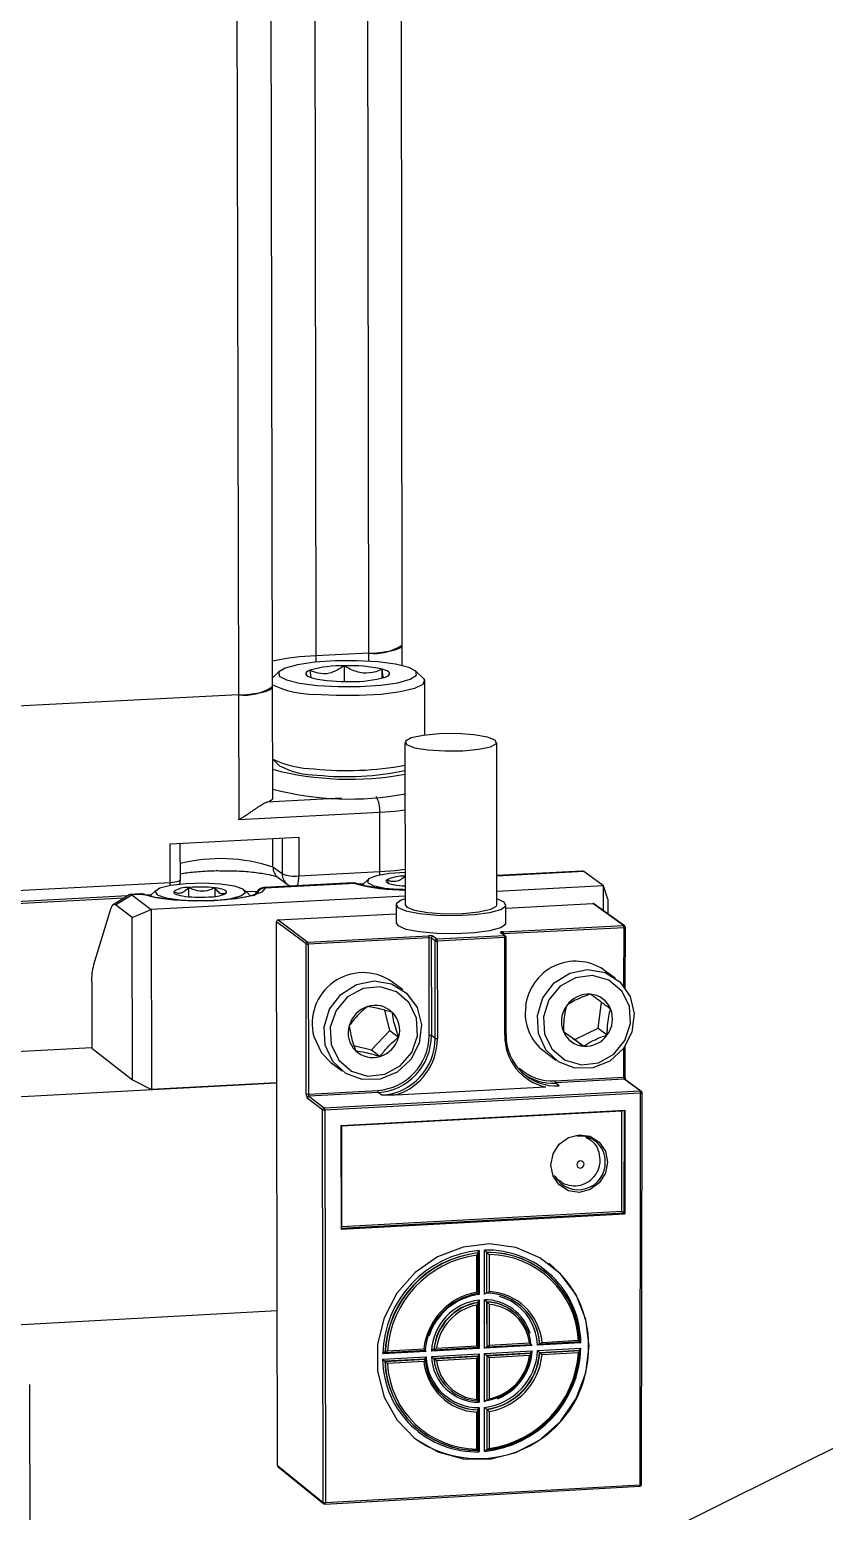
# Model space of a CAD drawing. Header units: millimetres. Extents: x 0 to 279, y 0 to 216.
# Drawn here: x 237.54 to 244.01, y 181.83 to 193.89 of the extents above; entities that cross this region are included whole.
import ezdxf

# ---------------------------------------------------------------- set-up
doc = ezdxf.new("R2010")
doc.units = ezdxf.units.MM
doc.layers.add('DIM', color=1, linetype='Continuous')
doc.dimstyles.new('SLDDIMSTYLE0', dxfattribs={"dimtxt": 0.18, "dimasz": 3.302, "dimexe": 0, "dimexo": 0.0625, "dimgap": 0, "dimtad": 0, "dimtih": 1, "dimtoh": 1, "dimdec": 0, "dimrnd": 1e-09, "dimzin": 0, "dimdsep": 46, "dimtxsty": 'Standard', "dimsah": 1, "dimcen": 0.09, "dimadec": 0, "dimazin": 0, "dimtfac": 3.302, "dimtdec": 0, "dimtofl": 0, "dimtmove": 0, "dimatfit": 3, "dimfxl": 0, "dimfrac": 2, "dimtolj": 1, "dimtzin": 0, "dimarcsym": 0})

msp = doc.modelspace()

# ---------------------------------------------------------------- linework, layer by layer
at = {"color": 7, "linetype": 'Continuous', "lineweight": 25}
for p, q in [((240.571, 188.884), (240.562, 197.889)), ((239.854, 197.815), (239.868, 188.796)), ((240.285, 197.833), (240.296, 188.817)), ((239.218, 197.549), (239.238, 188.478)), ((239.516, 188.546), (239.498, 197.606)), ((240.571, 188.717), (240.571, 188.884)), ((240.296, 188.817), (239.868, 188.796)), ((239.571, 188.671), (239.516, 188.617)), ((239.819, 188.679), (239.828, 188.621)), ((240.102, 188.587), (240.101, 188.715)), ((240.409, 188.616), (240.409, 188.688)), ((240.744, 188.612), (240.682, 188.672)), ((239.518, 187.641), (239.516, 188.546)), ((240.756, 188.151), (240.756, 188.59)), ((239.238, 188.478), (234.184, 188.224)), ((239.238, 188.478), (239.241, 187.462)), ((240.594, 188.092), (240.595, 186.77)), ((241.342, 186.77), (241.342, 188.092)), ((239.517, 187.956), (239.573, 187.902)), ((240.388, 187.521), (239.241, 187.462)), ((240.388, 187.04), (240.388, 187.521)), ((238.681, 187.266), (239.729, 187.32)), ((239.729, 187.32), (239.729, 187.006)), ((238.682, 186.952), (238.681, 187.266)), ((238.765, 186.973), (238.764, 187.27)), ((239.594, 187.022), (239.519, 187.077)), ((239.729, 187.006), (240.388, 187.04)), ((242.033, 187.045), (241.342, 187.009)), ((242.211, 186.924), (242.049, 187.04)), ((233.034, 186.66), (238.682, 186.952)), ((240.166, 186.949), (239.448, 186.911)), ((240.189, 186.944), (239.455, 186.906)), ((239.561, 186.993), (239.635, 186.938)), ((240.21, 186.942), (240.259, 186.944)), ((240.293, 186.977), (240.253, 186.938)), ((240.446, 186.974), (240.463, 186.942)), ((242.211, 186.924), (241.342, 186.879)), ((242.211, 186.723), (242.211, 186.924)), ((242.246, 186.817), (242.211, 186.924)), ((238.301, 186.823), (232.963, 186.546)), ((233.015, 186.569), (238.336, 186.845)), ((238.347, 186.852), (238.218, 186.771)), ((238.236, 186.769), (238.371, 186.85)), ((238.437, 186.859), (238.357, 186.855)), ((238.459, 186.854), (238.371, 186.85)), ((238.371, 186.85), (238.526, 186.733)), ((238.481, 186.852), (238.532, 186.855)), ((238.565, 186.887), (238.525, 186.848)), ((240.595, 186.84), (238.526, 186.733)), ((238.833, 186.836), (238.833, 186.911)), ((239.047, 186.84), (239.047, 186.908)), ((239.125, 186.855), (239.141, 186.871)), ((239.328, 186.85), (239.288, 186.888)), ((239.39, 186.879), (239.302, 186.875)), ((242.246, 186.817), (242.246, 186.697)), ((238.197, 186.735), (238.058, 186.282)), ((238.372, 186.667), (238.236, 186.769)), ((238.372, 186.667), (238.526, 186.733)), ((238.526, 186.733), (238.53, 185.267)), ((239.561, 186.647), (240.521, 186.697)), ((240.521, 186.77), (240.521, 186.623)), ((241.416, 186.744), (242.124, 186.781)), ((241.416, 186.623), (241.416, 186.77)), ((242.374, 186.602), (242.124, 186.781)), ((242.382, 186.599), (242.133, 186.778)), ((238.376, 185.347), (238.372, 186.667)), ((239.788, 186.452), (239.547, 186.632)), ((239.555, 182.207), (239.547, 186.632)), ((239.561, 186.647), (239.802, 186.467)), ((241.393, 186.55), (242.374, 186.602)), ((242.378, 186.584), (241.397, 186.533)), ((242.388, 186.091), (242.389, 186.587)), ((239.79, 185.232), (239.788, 186.452)), ((239.802, 186.467), (240.786, 186.519)), ((240.79, 186.501), (239.806, 186.45)), ((239.806, 186.45), (239.808, 185.23)), ((240.791, 185.708), (240.79, 186.501)), ((240.839, 186.477), (240.808, 186.499)), ((240.808, 186.499), (240.809, 185.706)), ((240.823, 186.515), (240.853, 186.492)), ((240.84, 185.683), (240.839, 186.477)), ((240.853, 186.492), (241.403, 186.521)), ((241.407, 186.503), (240.857, 186.474)), ((240.857, 186.474), (240.858, 185.681)), ((241.403, 186.521), (241.372, 186.543)), ((241.411, 186.518), (241.381, 186.541)), ((241.407, 185.71), (241.407, 186.503)), ((241.418, 185.713), (241.418, 186.506)), ((242.306, 186.173), (242.211, 186.242)), ((238.043, 186.14), (238.044, 185.604)), ((240.576, 186.079), (240.482, 186.148)), ((242.168, 185.765), (242.195, 185.976)), ((240.471, 185.746), (240.429, 185.912)), ((240.321, 185.59), (240.471, 185.746)), ((240.471, 185.746), (240.542, 185.692)), ((241.884, 185.74), (241.976, 185.673)), ((241.976, 185.673), (242.168, 185.765)), ((242.168, 185.765), (242.241, 185.711)), ((238.044, 185.607), (232.973, 185.339)), ((238.044, 185.604), (238.376, 185.347)), ((240.178, 185.624), (240.321, 185.59)), ((240.321, 185.59), (240.392, 185.536)), ((240.84, 185.683), (240.809, 185.706)), ((241.976, 185.673), (242.049, 185.62)), ((242.388, 185.37), (242.388, 185.621)), ((239.989, 185.488), (240.082, 185.418)), ((241.726, 185.578), (241.821, 185.507)), ((238.376, 185.347), (238.53, 185.267)), ((241.815, 185.337), (242.377, 185.367)), ((242.38, 185.35), (241.819, 185.32)), ((242.51, 185.255), (242.38, 185.35)), ((242.518, 185.252), (242.389, 185.347)), ((237.01, 185.186), (239.549, 185.321)), ((239.549, 185.321), (238.53, 185.267)), ((239.808, 185.23), (240.372, 185.26)), ((240.376, 185.243), (239.812, 185.213)), ((239.937, 185.117), (242.51, 185.255)), ((242.513, 185.237), (239.941, 185.1)), ((240.406, 185.22), (240.376, 185.243)), ((240.523, 185.223), (241.741, 185.288)), ((241.85, 185.297), (241.819, 185.32)), ((242.51, 182.05), (242.513, 185.237)), ((242.521, 182.053), (242.524, 185.24)), ((239.923, 185.102), (239.798, 185.197)), ((239.812, 185.213), (239.937, 185.117)), ((239.928, 181.907), (239.923, 185.102)), ((239.941, 185.1), (239.946, 181.905)), ((240.071, 184.974), (242.384, 185.098)), ((242.359, 185.09), (240.076, 184.968)), ((242.359, 185.09), (242.367, 185.097)), ((242.359, 184.277), (242.359, 185.09)), ((242.384, 185.098), (242.383, 184.256)), ((240.071, 184.974), (240.073, 184.13)), ((240.071, 184.972), (240.076, 184.968)), ((240.076, 184.968), (240.078, 184.153)), ((242.101, 184.86), (242.073, 184.881)), ((242.092, 184.867), (242.083, 184.881)), ((241.823, 184.546), (241.851, 184.525)), ((241.834, 184.534), (241.842, 184.532)), ((240.078, 184.153), (242.359, 184.277)), ((242.359, 184.277), (242.377, 184.26)), ((242.377, 184.26), (242.383, 184.256)), ((240.073, 184.13), (242.383, 184.256)), ((240.073, 184.147), (240.078, 184.153)), ((241.179, 183.616), (241.179, 183.917)), ((241.187, 183.938), (241.189, 183.937)), ((241.19, 183.606), (241.19, 183.935)), ((241.198, 183.957), (241.198, 183.598)), ((241.241, 183.6), (241.241, 183.959)), ((241.259, 183.942), (241.259, 183.612)), ((241.259, 183.942), (241.261, 183.941)), ((241.261, 183.611), (241.261, 183.941)), ((241.28, 183.923), (241.28, 183.622)), ((241.723, 183.789), (241.721, 183.79)), ((241.198, 183.554), (241.198, 183.16)), ((241.241, 183.162), (241.241, 183.556)), ((241.259, 183.612), (241.261, 183.611)), ((241.26, 183.539), (241.26, 183.174)), ((241.26, 183.539), (241.261, 183.537)), ((241.262, 183.173), (241.261, 183.537)), ((239.553, 183.466), (237.018, 183.327)), ((241.179, 183.18), (241.179, 183.513)), ((241.187, 183.535), (241.189, 183.533)), ((241.19, 183.169), (241.19, 183.532)), ((241.28, 183.519), (241.28, 183.185)), ((241.475, 183.46), (241.474, 183.462)), ((240.85, 183.162), (241.179, 183.18)), ((241.179, 183.18), (241.189, 183.169)), ((241.63, 183.184), (241.241, 183.162)), ((241.262, 183.173), (241.28, 183.185)), ((241.263, 183.173), (241.621, 183.193)), ((241.28, 183.185), (241.608, 183.204)), ((242.026, 183.206), (241.673, 183.186)), ((241.691, 183.198), (241.693, 183.197)), ((241.694, 183.197), (242.018, 183.215)), ((241.71, 183.209), (242.006, 183.226)), ((240.766, 183.136), (240.412, 183.116)), ((240.412, 183.072), (240.766, 183.092)), ((240.43, 183.128), (240.432, 183.127)), ((240.756, 183.073), (240.431, 183.055)), ((240.431, 183.055), (240.432, 183.054)), ((240.432, 183.054), (240.758, 183.072)), ((240.434, 183.127), (240.758, 183.145)), ((240.451, 183.139), (240.749, 183.156)), ((240.756, 183.073), (240.758, 183.072)), ((241.198, 183.16), (240.809, 183.138)), ((240.809, 183.094), (241.198, 183.116)), ((240.828, 183.151), (240.83, 183.149)), ((241.188, 183.097), (240.828, 183.077)), ((240.828, 183.077), (240.83, 183.076)), ((240.83, 183.076), (241.189, 183.096)), ((240.832, 183.149), (241.19, 183.169)), ((241.179, 183.077), (240.85, 183.059)), ((241.179, 183.077), (241.189, 183.096)), ((241.179, 182.745), (241.179, 183.077)), ((241.198, 183.116), (241.188, 183.097)), ((241.188, 183.097), (241.189, 183.096)), ((241.198, 183.16), (241.189, 183.169)), ((241.19, 182.732), (241.19, 183.095)), ((241.198, 183.116), (241.198, 182.722)), ((241.241, 183.162), (241.26, 183.174)), ((241.241, 183.118), (241.63, 183.14)), ((241.241, 182.724), (241.241, 183.118)), ((241.241, 183.118), (241.26, 183.101)), ((241.26, 183.174), (241.262, 183.173)), ((241.618, 183.121), (241.26, 183.101)), ((241.26, 183.101), (241.26, 182.738)), ((241.26, 183.101), (241.262, 183.1)), ((241.262, 183.1), (241.62, 183.12)), ((241.262, 183.1), (241.28, 183.083)), ((241.262, 182.736), (241.262, 183.1)), ((241.608, 183.101), (241.28, 183.083)), ((241.28, 183.083), (241.28, 182.75)), ((241.618, 183.121), (241.62, 183.12)), ((241.673, 183.142), (242.026, 183.162)), ((242.015, 183.143), (241.691, 183.125)), ((241.691, 183.125), (241.693, 183.124)), ((241.693, 183.124), (242.017, 183.142)), ((242.006, 183.123), (241.71, 183.107)), ((242.015, 183.143), (242.017, 183.142)), ((240.749, 183.054), (240.452, 183.037)), ((237.544, 181.224), (237.538, 182.865)), ((240.971, 182.812), (240.973, 182.811)), ((241.26, 182.738), (241.262, 182.736)), ((241.179, 182.341), (241.179, 182.642)), ((241.188, 182.66), (241.19, 182.659)), ((241.19, 182.329), (241.19, 182.657)), ((241.198, 182.678), (241.198, 182.32)), ((241.242, 182.322), (241.241, 182.68)), ((241.26, 182.664), (241.262, 182.663)), ((241.26, 182.664), (241.26, 182.335)), ((241.262, 182.333), (241.262, 182.663)), ((241.28, 182.647), (241.28, 182.347)), ((240.715, 182.491), (240.717, 182.489)), ((241.26, 182.335), (241.262, 182.333)), ((239.555, 182.207), (239.928, 181.907)), ((239.56, 182.196), (239.933, 181.896)), ((239.943, 181.893), (242.507, 182.038)), ((239.946, 181.905), (242.51, 182.05))]:
    msp.add_line(p, q, dxfattribs=at)
at = {"color": 8, "linetype": 'Continuous', "lineweight": 25}
for p, q in [((239.868, 188.796), (239.868, 188.745)), ((240.296, 188.817), (240.296, 188.753)), ((240.076, 187.637), (239.469, 187.606)), ((239.519, 187.077), (239.519, 187.309)), ((239.593, 187.313), (239.594, 187.022)), ((242.049, 187.04), (241.342, 187.003)), ((240.189, 186.944), (240.166, 186.945)), ((238.459, 186.854), (238.437, 186.856)), ((242.377, 186.105), (242.378, 186.584)), ((241.397, 186.533), (241.397, 186.529)), ((242.377, 185.367), (242.377, 185.606)), ((242.378, 185.098), (242.377, 184.26)), ((242.067, 184.88), (242.1, 184.861)), ((242.377, 184.26), (240.073, 184.135))]:
    msp.add_line(p, q, dxfattribs=at)
at = {"color": 7, "linetype": 'Continuous', "lineweight": 25, "flags": 128}
for points in [[(240.296, 188.817), (240.364, 188.822), (240.425, 188.829), (240.478, 188.838), (240.521, 188.849), (240.551, 188.862), (240.567, 188.875), (240.571, 188.884)], [(239.881, 188.556), (240.051, 188.546), (240.228, 188.547), (240.395, 188.558), (240.536, 188.578), (240.637, 188.606), (240.688, 188.638), (240.683, 188.671), (240.625, 188.702), (240.517, 188.728), (240.372, 188.747), (240.203, 188.756), (240.026, 188.755), (239.859, 188.744), (239.718, 188.724), (239.617, 188.697), (239.566, 188.665), (239.57, 188.632), (239.628, 188.601), (239.735, 188.574), (239.881, 188.556)], [(239.819, 188.679), (239.802, 188.671), (239.791, 188.663), (239.786, 188.655), (239.786, 188.646), (239.792, 188.638), (239.804, 188.63), (239.822, 188.622), (239.844, 188.615)], [(240.744, 188.612), (240.754, 188.599), (240.74, 188.564), (240.672, 188.531), (240.555, 188.503), (240.4, 188.483), (240.221, 188.473), (240.033, 188.473), (239.853, 188.483)], [(240.435, 188.624), (240.451, 188.632), (240.463, 188.64), (240.468, 188.648), (240.467, 188.657), (240.461, 188.665), (240.449, 188.673), (240.432, 188.681), (240.409, 188.688)], [(239.238, 188.478), (239.307, 188.482), (239.369, 188.49), (239.422, 188.499), (239.465, 188.51), (239.495, 188.523), (239.513, 188.536), (239.516, 188.546)], [(240.607, 188.074), (240.671, 188.049), (240.78, 188.031), (240.918, 188.022), (241.064, 188.024), (241.195, 188.036), (241.291, 188.057), (241.338, 188.083), (241.329, 188.111), (241.265, 188.135), (241.155, 188.154), (241.017, 188.163), (240.872, 188.161), (240.741, 188.149), (240.645, 188.128), (240.598, 188.102), (240.607, 188.074)], [(239.469, 187.606), (239.485, 187.612), (239.498, 187.618), (239.508, 187.625), (239.515, 187.631), (239.518, 187.638), (239.518, 187.641)], [(238.954, 186.945), (238.811, 186.941), (238.686, 186.927), (238.598, 186.905), (238.559, 186.878), (238.576, 186.851), (238.647, 186.827), (238.761, 186.81), (238.899, 186.802), (239.042, 186.806), (239.167, 186.82), (239.256, 186.842), (239.294, 186.869), (239.276, 186.897), (239.205, 186.921), (239.092, 186.938), (238.954, 186.945)], [(238.759, 186.935), (238.763, 186.952), (238.765, 186.973)], [(240.189, 186.944), (240.201, 186.944), (240.213, 186.941)], [(240.595, 187.033), (240.468, 187.025), (240.361, 187.006), (240.298, 186.981), (240.289, 186.953), (240.336, 186.927), (240.431, 186.906), (240.56, 186.894), (240.576, 186.894)], [(240.446, 186.974), (240.441, 186.968), (240.439, 186.963), (240.441, 186.957), (240.447, 186.952), (240.456, 186.947), (240.468, 186.942), (240.484, 186.938), (240.503, 186.934)], [(239.455, 186.906), (239.429, 186.872), (239.347, 186.842), (239.219, 186.818), (239.059, 186.804), (238.883, 186.801), (238.713, 186.809), (238.566, 186.827), (238.459, 186.854)], [(238.459, 186.854), (238.472, 186.854), (238.484, 186.851)], [(238.712, 186.876), (238.712, 186.871), (238.715, 186.866), (238.722, 186.86), (238.733, 186.855), (238.747, 186.851), (238.764, 186.846), (238.783, 186.842), (238.806, 186.839)], [(239.141, 186.871), (239.141, 186.877), (239.138, 186.882), (239.13, 186.887), (239.12, 186.892), (239.106, 186.897), (239.089, 186.901), (239.069, 186.905), (239.047, 186.908)], [(240.595, 186.818), (240.563, 186.807), (240.523, 186.777), (240.536, 186.747)], [(240.536, 186.747), (240.601, 186.72), (240.711, 186.699), (240.852, 186.686), (241.007, 186.683), (241.157, 186.691), (241.285, 186.708), (241.374, 186.733), (241.415, 186.762), (241.401, 186.792), (241.342, 186.818)], [(238.236, 186.769), (238.23, 186.772), (238.225, 186.773), (238.22, 186.772), (238.215, 186.769), (238.21, 186.763), (238.205, 186.756), (238.201, 186.746), (238.197, 186.735)], [(240.595, 186.77), (240.608, 186.751), (240.672, 186.726), (240.781, 186.707), (240.919, 186.698), (241.065, 186.7), (241.195, 186.712), (241.292, 186.734), (241.339, 186.76), (241.342, 186.77)], [(240.521, 186.623), (240.536, 186.601), (240.601, 186.573), (240.711, 186.552), (240.852, 186.539), (241.007, 186.536), (241.157, 186.544), (241.285, 186.561), (241.374, 186.586), (241.415, 186.615), (241.416, 186.623)], [(241.393, 186.55), (241.387, 186.55), (241.382, 186.549), (241.378, 186.549), (241.375, 186.548), (241.372, 186.547), (241.371, 186.546), (241.371, 186.544), (241.372, 186.543)], [(241.672, 185.87), (241.717, 186.014), (241.809, 186.134), (241.936, 186.214), (242.08, 186.243), (242.223, 186.218), (242.344, 186.142), (242.427, 186.025), (242.461, 185.882), (242.442, 185.734), (242.373, 185.6), (242.261, 185.499), (242.123, 185.443), (241.978, 185.441), (241.844, 185.492), (241.74, 185.59), (241.68, 185.723), (241.672, 185.87)], [(241.722, 185.859), (241.731, 185.718), (241.793, 185.594), (241.898, 185.507), (242.03, 185.468), (242.169, 185.485), (242.294, 185.555), (242.385, 185.666), (242.43, 185.803), (242.421, 185.944), (242.359, 186.068), (242.254, 186.156), (242.122, 186.194), (241.983, 186.177), (241.858, 186.108), (241.766, 185.996), (241.722, 185.859)], [(239.945, 185.628), (239.935, 185.776), (239.979, 185.92), (240.071, 186.041), (240.198, 186.122), (240.342, 186.152), (240.485, 186.128), (240.607, 186.052), (240.692, 185.935), (240.728, 185.793), (240.71, 185.645), (240.641, 185.51), (240.53, 185.408), (240.392, 185.351), (240.246, 185.348), (240.111, 185.398), (240.006, 185.496), (239.945, 185.628)], [(239.994, 185.632), (240.054, 185.507), (240.158, 185.417), (240.289, 185.376), (240.429, 185.391), (240.555, 185.459), (240.649, 185.569), (240.696, 185.705), (240.688, 185.847), (240.628, 185.972), (240.525, 186.062), (240.393, 186.102), (240.253, 186.088), (240.127, 186.02), (240.033, 185.91), (239.986, 185.773), (239.994, 185.632)], [(239.852, 185.698), (239.913, 185.566), (239.989, 185.488)], [(242.244, 184.677), (242.226, 184.586), (242.176, 184.508), (242.101, 184.453), (242.013, 184.43), (241.925, 184.443), (241.85, 184.49), (241.8, 184.563), (241.782, 184.652), (241.8, 184.743), (241.85, 184.822), (241.925, 184.877), (242.013, 184.899), (242.101, 184.886), (242.176, 184.839), (242.226, 184.766), (242.244, 184.677)], [(242.052, 184.659), (242.049, 184.67), (242.043, 184.679), (242.034, 184.685), (242.023, 184.687), (242.012, 184.684), (242.002, 184.677), (241.996, 184.667), (241.994, 184.656), (241.996, 184.645), (242.002, 184.636), (242.012, 184.63), (242.023, 184.628), (242.034, 184.631), (242.043, 184.638), (242.049, 184.648), (242.052, 184.659)], [(242.094, 183.179), (242.067, 183.396), (241.987, 183.596), (241.86, 183.767), (241.693, 183.898), (241.497, 183.981), (241.283, 184.011), (241.067, 183.985), (240.86, 183.906), (240.677, 183.778), (240.528, 183.609), (240.424, 183.41), (240.37, 183.194), (240.37, 182.974), (240.424, 182.764), (240.529, 182.577), (240.678, 182.425), (240.861, 182.317), (241.068, 182.261), (241.284, 182.259), (241.497, 182.312), (241.693, 182.417), (241.86, 182.566), (241.987, 182.751), (242.067, 182.96), (242.094, 183.179)]]:
    msp.add_lwpolyline(points, dxfattribs=at)
at = {"color": 8, "linetype": 'Continuous', "lineweight": 25, "flags": 128}
for points in [[(240.595, 187.54), (240.51, 187.53), (240.388, 187.521)], [(240.387, 187.01), (240.388, 187.02), (240.388, 187.04)], [(240.388, 187.04), (240.511, 187.049), (240.595, 187.059)], [(238.681, 186.926), (238.681, 186.931), (238.682, 186.952)], [(238.682, 186.952), (238.702, 186.954), (238.721, 186.956), (238.737, 186.959), (238.75, 186.962), (238.759, 186.966), (238.764, 186.97), (238.765, 186.973)], [(242.378, 186.584), (242.38, 186.584), (242.383, 186.585), (242.385, 186.585), (242.387, 186.585), (242.388, 186.586), (242.388, 186.587), (242.389, 186.587)], [(241.392, 186.532), (241.394, 186.533), (241.397, 186.533)], [(241.407, 186.503), (241.409, 186.503), (241.412, 186.504), (241.414, 186.504), (241.416, 186.505), (241.417, 186.505), (241.417, 186.506), (241.418, 186.506)], [(241.407, 185.71), (241.409, 185.71), (241.412, 185.711), (241.414, 185.711), (241.416, 185.711), (241.417, 185.712), (241.418, 185.713), (241.418, 185.713)], [(242.377, 185.367), (242.379, 185.367), (242.382, 185.368), (242.384, 185.368), (242.386, 185.369), (242.387, 185.369), (242.387, 185.37), (242.388, 185.37)], [(242.513, 185.237), (242.516, 185.238), (242.519, 185.238), (242.521, 185.238), (242.522, 185.239), (242.524, 185.239), (242.524, 185.24), (242.524, 185.24)], [(241.85, 184.525), (241.833, 184.54), (241.81, 184.567)], [(242.51, 182.05), (242.513, 182.05), (242.516, 182.05), (242.518, 182.051), (242.519, 182.051), (242.521, 182.052), (242.521, 182.052), (242.521, 182.053)]]:
    msp.add_lwpolyline(points, dxfattribs=at)
at = {"color": 7, "linetype": 'Continuous', "lineweight": 25}
for centre, radius, start, end in [((240.339, 189.24), 0.425, 264.2406, 303.0749), ((239.931, 186.831), 1.966, 91.8311, 102.1929), ((240.081, 187.761), 0.955, 88.7551, 105.8902), ((240.107, 189.819), 1.232, 257.6775, 272.0979), ((240.146, 187.482), 1.234, 77.7128, 92.0864), ((240.173, 189.539), 0.952, 268.7399, 285.9425), ((239.281, 188.905), 0.429, 264.2763, 303.1876), ((239.862, 189.288), 0.805, 244.5654, 269.3961), ((239.863, 188.675), 0.798, 244.2979, 269.3747), ((239.879, 188.481), 0.655, 242.1809, 270.2881), ((240.125, 190.483), 2.62, 264.0622, 280.3099), ((240.142, 190.247), 2.455, 255.2566, 280.6157), ((240.123, 190.072), 2.259, 263.8672, 282.0398), ((240.142, 190.079), 2.448, 255.213, 280.6469), ((240.172, 187.542), 0.217, 354.4975, 30.209), ((239.093, 185.797), 1.349, 71.567, 104.0627), ((239.623, 187.076), 0.104, 179.4981, 233.0989), ((242.034, 187.022), 0.0233, 50.9702, 91.8947), ((238.928, 185.898), 1.017, 83.242, 95.3273), ((239.694, 187.306), 0.302, 250.5599, 276.6577), ((239.701, 187.027), 0.111, 233.4623, 249.8399), ((240.59, 186.641), 0.363, 88.8266, 113.3205), ((240.629, 187.639), 0.716, 259.8569, 267.3315), ((238.358, 186.835), 0.0201, 47.8828, 122.207), ((238.822, 186.721), 0.191, 86.7287, 125.2309), ((238.925, 187.849), 1.017, 263.2314, 275.3359), ((239.031, 187.026), 0.19, 266.6782, 305.3531), ((242.125, 186.767), 0.0136, 54.4264, 93.2521), ((239.562, 186.632), 0.0154, 93.8382, 180.0369), ((242.349, 186.587), 0.0287, 354.3602, 30.7611), ((242.374, 186.587), 0.015, 359.9315, 54.2756), ((239.803, 186.452), 0.0155, 93.8534, 180.0209), ((239.802, 186.49), 0.0403, 250.3774, 276.712), ((239.777, 186.453), 0.0297, 354.6492, 29.8673), ((240.796, 186.438), 0.0813, 70.4777, 96.6537), ((240.761, 186.504), 0.0293, 354.538, 30.21), ((240.795, 186.461), 0.0406, 70.4712, 96.6561), ((240.824, 186.499), 0.0155, 93.8901, 179.9823), ((240.855, 186.477), 0.0155, 93.8921, 179.9803), ((240.853, 186.515), 0.0406, 250.4658, 276.6571), ((240.828, 186.477), 0.0293, 354.5327, 30.2295), ((241.368, 186.536), 0.029, 354.4698, 30.4209), ((241.378, 186.506), 0.0291, 354.471, 30.4204), ((241.403, 186.506), 0.015, 359.9882, 53.8868), ((241.984, 185.901), 0.41, 56.4758, 174.4829), ((238.561, 186.155), 0.519, 165.8133, 181.6989), ((240.253, 185.803), 0.415, 56.4196, 194.6184), ((240.351, 185.752), 0.2, 45.622, 107.8357), ((242.087, 185.821), 0.219, 143.5644, 201.9095), ((242.089, 185.825), 0.218, 86.2107, 144.694), ((242.088, 185.848), 0.195, 22.4143, 85.6116), ((240.358, 185.727), 0.226, 107.5185, 164.7141), ((240.343, 185.75), 0.208, 343.8568, 44.451), ((241.959, 185.886), 0.386, 171.9089, 232.9613), ((242.065, 185.841), 0.219, 323.5606, 21.8789), ((240.339, 185.729), 0.208, 163.8722, 224.4856), ((240.341, 185.708), 0.449, 273.924, 359.947), ((240.795, 185.668), 0.0401, 70.1981, 96.744), ((241.831, 185.703), 0.425, 179.0568, 257.7215), ((241.827, 185.706), 0.41, 178.9802, 273.1393), ((242.064, 185.814), 0.195, 202.4466, 265.6388), ((242.063, 185.837), 0.218, 266.2363, 324.6886), ((240.344, 185.706), 0.465, 273.9251, 359.946), ((240.324, 185.752), 0.226, 287.5343, 344.6982), ((240.375, 185.684), 0.465, 273.927, 359.9439), ((240.374, 185.683), 0.484, 287.9516, 359.749), ((240.853, 185.721), 0.0401, 250.1926, 276.745), ((240.331, 185.727), 0.2, 225.6571, 287.8519), ((241.792, 185.731), 0.394, 227.2021, 273.3676), ((241.795, 185.727), 0.408, 233.5465, 273.3447), ((242.405, 185.364), 0.0289, 174.4561, 210.6021), ((239.85, 185.227), 0.0598, 174.7458, 209.7056), ((239.804, 185.269), 0.0395, 249.9562, 276.8478), ((239.838, 185.227), 0.0299, 174.743, 209.7124), ((240.402, 185.257), 0.0297, 174.6796, 209.9083), ((241.844, 185.334), 0.0291, 174.5184, 210.4081), ((242.485, 185.24), 0.0289, 354.4496, 30.6336), ((242.509, 185.24), 0.015, 359.9268, 53.6638), ((239.813, 185.197), 0.0155, 93.8967, 179.9754), ((239.938, 185.102), 0.0155, 93.9046, 179.967), ((239.911, 185.102), 0.0299, 354.7366, 29.7431), ((239.936, 185.139), 0.0395, 249.9215, 276.8556), ((242.02, 184.683), 0.205, 359.0619, 96.341), ((242.005, 184.671), 0.22, 210.8544, 2.1684), ((241.281, 183.092), 0.869, 95.4635, 178.4037), ((241.284, 183.089), 0.854, 96.4991, 177.368), ((241.286, 183.088), 0.854, 96.4992, 177.3679), ((241.289, 183.085), 0.84, 97.5731, 176.294), ((241.264, 183.198), 0.762, 0.6024, 91.7399), ((241.268, 183.194), 0.748, 1.7085, 90.6338), ((241.27, 183.193), 0.748, 1.7084, 90.6339), ((241.273, 183.189), 0.734, 2.8576, 89.4847), ((241.259, 183.193), 0.83, 359.3423, 52.3541), ((241.267, 183.102), 0.522, 99.7864, 174.0801), ((241.262, 183.106), 0.505, 98.259, 175.6075), ((241.255, 183.112), 0.489, 96.6563, 162.3401), ((241.251, 183.114), 0.443, 96.9157, 176.9507), ((241.244, 183.171), 0.385, 16.724, 90.382), ((241.247, 183.167), 0.372, 46.2649, 88.1046), ((241.252, 183.169), 0.441, 3.5971, 88.7835), ((241.248, 183.164), 0.373, 4.4346, 87.9545), ((241.25, 183.171), 0.441, 3.5915, 87.129), ((241.257, 183.168), 0.455, 5.2385, 87.1388), ((241.245, 183.172), 0.428, 1.8352, 74.0262), ((241.255, 183.112), 0.428, 99.0376, 174.8287), ((241.257, 183.11), 0.428, 99.0377, 174.8286), ((241.26, 183.108), 0.413, 101.3237, 172.5426), ((241.251, 183.16), 0.359, 6.8974, 85.4918), ((241.192, 183.159), 0.896, 234.2201, 1.5636), ((241.174, 183.081), 0.762, 180.6998, 271.8379), ((241.178, 183.079), 0.748, 181.8058, 270.7318), ((241.198, 183.1), 0.441, 183.6562, 268.843), ((241.194, 183.106), 0.428, 181.9138, 270.5823), ((241.196, 183.109), 0.387, 182.2087, 270.2823), ((241.204, 183.108), 0.376, 184.6573, 238.1578), ((241.203, 183.105), 0.373, 184.4853, 268.0054), ((241.207, 183.103), 0.359, 186.9478, 265.5426), ((241.185, 183.166), 0.489, 276.6815, 357.1832), ((241.158, 183.187), 0.869, 275.5466, 358.3175), ((241.162, 183.184), 0.854, 276.579, 357.2851), ((241.187, 183.164), 0.505, 278.3044, 355.5603), ((241.164, 183.182), 0.854, 276.5791, 357.2849), ((241.189, 183.163), 0.505, 278.3045, 355.5602), ((241.194, 183.159), 0.428, 279.0755, 354.7893), ((241.168, 183.179), 0.84, 277.6497, 356.2143), ((241.191, 183.161), 0.522, 279.8316, 354.033), ((241.199, 183.155), 0.413, 281.3581, 352.5066), ((241.185, 183.165), 0.445, 291.3562, 356.7734), ((241.18, 183.077), 0.748, 181.8057, 270.7319), ((241.184, 183.075), 0.734, 182.9548, 269.5826), ((241.201, 183.096), 0.455, 185.3009, 267.2015), ((241.195, 183.099), 0.438, 203.0581, 269.0184), ((239.569, 182.207), 0.0138, 179.5811, 230.7321), ((242.506, 182.053), 0.0149, 273.2743, 359.9742), ((239.941, 181.942), 0.0374, 248.8239, 277.2069), ((239.942, 181.908), 0.0149, 231.1053, 273.2336)]:
    msp.add_arc(centre, radius, start, end, dxfattribs=at)
at = {"color": 8, "linetype": 'Continuous', "lineweight": 25}
for centre, radius, start, end in [((239.698, 187.021), 0.104, 179.4925, 233.0981), ((239.532, 186.994), 0.198, 339.6364, 3.5314), ((240.581, 188.373), 1.482, 254.634, 270.5418), ((239.455, 186.831), 0.0747, 90.0845, 155.7928), ((242.374, 186.588), 0.0136, 54.4278, 93.2652), ((241.373, 186.53), 0.0137, 54.0399, 93.2645), ((241.403, 186.507), 0.0137, 54.04, 93.2662), ((242.381, 185.336), 0.0136, 53.8257, 93.3495), ((242.51, 185.241), 0.0136, 53.8265, 93.3565), ((242.496, 182.047), 0.0149, 321.3151, 9.663), ((239.941, 181.907), 0.0138, 179.4851, 230.7966), ((239.931, 181.902), 0.0153, 322.5771, 9.6431)]:
    msp.add_arc(centre, radius, start, end, dxfattribs=at)
at = {"color": 7, "linetype": 'Continuous', "lineweight": 25}
for points, knots in [([(240.101, 188.715), (240.061, 188.69), (239.992, 188.647), (239.891, 188.649), (239.841, 188.67), (239.819, 188.679)], [0, 0, 0, 0, 0.439122, 0.751371, 1, 1, 1, 1]), ([(240.409, 188.688), (240.391, 188.68), (240.342, 188.66), (240.252, 188.649), (240.164, 188.677), (240.116, 188.706), (240.101, 188.715)], [0, 0, 0, 0, 0.180942, 0.506293, 0.843975, 1, 1, 1, 1]), ([(240.419, 188.619), (240.418, 188.626), (240.415, 188.637), (240.412, 188.662), (240.41, 188.679), (240.409, 188.688)], [0, 0, 0, 0, 0.384123, 0.690651, 1, 1, 1, 1]), ([(239.241, 187.462), (239.241, 187.463), (239.251, 187.469), (239.269, 187.48), (239.296, 187.498), (239.323, 187.515), (239.347, 187.532), (239.369, 187.546), (239.389, 187.56), (239.408, 187.573), (239.428, 187.585), (239.445, 187.595), (239.459, 187.602), (239.465, 187.604), (239.469, 187.606)], [0, 0, 0, 0, 0.004661, 0.107255, 0.210332, 0.314985, 0.420227, 0.50571, 0.591614, 0.679058, 0.767162, 0.882575, 0.94083, 1, 1, 1, 1]), ([(238.765, 187.022), (238.773, 187.024), (238.812, 187.032), (238.913, 187.042), (239.024, 187.049), (239.091, 187.048), (239.108, 187.047)], [0, 0, 0, 0, 0.098477, 0.474909, 0.868388, 1, 1, 1, 1]), ([(239.108, 187.047), (239.142, 187.047), (239.227, 187.047), (239.354, 187.038), (239.468, 187.021), (239.536, 187.005), (239.561, 186.993), (239.561, 186.993), (239.56, 186.993)], [0, 0, 0, 0, 0.15695, 0.391144, 0.621992, 0.815979, 0.963497, 1, 1, 1, 1]), ([(240.213, 186.939), (240.203, 186.943), (240.189, 186.95), (240.173, 186.947), (240.167, 186.946)], [0, 0, 0, 0, 0.6629966, 1, 1, 1, 1]), ([(240.595, 186.893), (240.57, 186.894), (240.493, 186.895), (240.377, 186.906), (240.271, 186.923), (240.231, 186.935), (240.214, 186.941)], [0, 0, 0, 0, 0.155856, 0.468566, 0.777346, 1, 1, 1, 1]), ([(240.597, 187.003), (240.587, 186.995), (240.566, 186.977), (240.527, 186.958), (240.485, 186.957), (240.458, 186.968), (240.446, 186.974)], [0, 0, 0, 0, 0.216448, 0.440295, 0.751888, 1, 1, 1, 1]), ([(238.484, 186.849), (238.474, 186.854), (238.46, 186.86), (238.444, 186.858), (238.438, 186.857)], [0, 0, 0, 0, 0.6661352, 1, 1, 1, 1]), ([(239.391, 186.862), (239.392, 186.863), (239.394, 186.865), (239.372, 186.852), (239.319, 186.837), (239.221, 186.819), (239.09, 186.806), (238.939, 186.8), (238.785, 186.804), (238.645, 186.816), (238.541, 186.833), (238.501, 186.846), (238.485, 186.851)], [0, 0, 0, 0, 0.025001, 0.089697, 0.184492, 0.296294, 0.416743, 0.540531, 0.665358, 0.789957, 0.912929, 1, 1, 1, 1]), ([(238.833, 186.911), (238.825, 186.902), (238.808, 186.884), (238.777, 186.864), (238.743, 186.861), (238.722, 186.872), (238.712, 186.876)], [0, 0, 0, 0, 0.2164478, 0.4402952, 0.7518878, 1, 1, 1, 1]), ([(239.047, 186.908), (239.037, 186.904), (239.004, 186.889), (238.943, 186.876), (238.879, 186.889), (238.845, 186.905), (238.833, 186.911)], [0, 0, 0, 0, 0.156025, 0.493707, 0.819058, 1, 1, 1, 1]), ([(239.141, 186.871), (239.134, 186.867), (239.121, 186.859), (239.097, 186.857), (239.071, 186.874), (239.055, 186.898), (239.047, 186.908)], [0, 0, 0, 0, 0.216448, 0.440295, 0.751888, 1, 1, 1, 1]), ([(239.448, 186.91), (239.444, 186.91), (239.433, 186.91), (239.416, 186.903), (239.401, 186.893), (239.388, 186.879), (239.377, 186.865), (239.371, 186.849), (239.367, 186.841)], [0, 0, 0, 0, 0.078932, 0.226212, 0.366325, 0.517243, 0.742193, 1, 1, 1, 1]), ([(241.911, 185.951), (241.908, 185.942), (241.9, 185.912), (241.889, 185.854), (241.884, 185.789), (241.884, 185.753), (241.884, 185.74)], [0, 0, 0, 0, 0.156025, 0.493707, 0.819058, 1, 1, 1, 1]), ([(242.103, 186.043), (242.072, 186.032), (242.019, 186.014), (241.953, 185.979), (241.924, 185.96), (241.911, 185.951)], [0, 0, 0, 0, 0.439112, 0.7513633, 1, 1, 1, 1]), ([(242.268, 185.923), (242.241, 185.942), (242.195, 185.976), (242.139, 186.017), (242.114, 186.035), (242.103, 186.043)], [0, 0, 0, 0, 0.439112, 0.751363, 1, 1, 1, 1]), ([(240.29, 185.943), (240.265, 185.923), (240.223, 185.889), (240.172, 185.831), (240.15, 185.8), (240.14, 185.787)], [0, 0, 0, 0, 0.439112, 0.751363, 1, 1, 1, 1]), ([(240.491, 185.895), (240.459, 185.904), (240.404, 185.92), (240.335, 185.935), (240.304, 185.94), (240.29, 185.943)], [0, 0, 0, 0, 0.439112, 0.751363, 1, 1, 1, 1]), ([(240.542, 185.692), (240.538, 185.705), (240.526, 185.74), (240.507, 185.802), (240.496, 185.858), (240.492, 185.886), (240.491, 185.895)], [0, 0, 0, 0, 0.180942, 0.506293, 0.843975, 1, 1, 1, 1]), ([(242.241, 185.711), (242.241, 185.724), (242.242, 185.761), (242.246, 185.826), (242.257, 185.883), (242.266, 185.913), (242.268, 185.923)], [0, 0, 0, 0, 0.180942, 0.506293, 0.843975, 1, 1, 1, 1]), ([(240.14, 185.787), (240.141, 185.778), (240.145, 185.749), (240.156, 185.694), (240.175, 185.632), (240.187, 185.596), (240.191, 185.584)], [0, 0, 0, 0, 0.156025, 0.493707, 0.819058, 1, 1, 1, 1]), ([(241.884, 185.74), (241.904, 185.725), (241.939, 185.7), (242, 185.655), (242.034, 185.63), (242.049, 185.62)], [0, 0, 0, 0, 0.439112, 0.7513633, 1, 1, 1, 1]), ([(242.049, 185.62), (242.073, 185.635), (242.115, 185.662), (242.186, 185.692), (242.224, 185.705), (242.241, 185.711)], [0, 0, 0, 0, 0.439112, 0.751363, 1, 1, 1, 1]), ([(240.392, 185.536), (240.411, 185.561), (240.442, 185.603), (240.497, 185.657), (240.528, 185.681), (240.542, 185.692)], [0, 0, 0, 0, 0.439112, 0.751363, 1, 1, 1, 1]), ([(240.191, 185.584), (240.217, 185.579), (240.26, 185.572), (240.335, 185.553), (240.375, 185.541), (240.392, 185.536)], [0, 0, 0, 0, 0.439112, 0.751363, 1, 1, 1, 1]), ([(242.391, 185.345), (242.391, 185.345), (242.391, 185.345), (242.391, 185.347), (242.39, 185.35), (242.389, 185.355), (242.388, 185.363), (242.388, 185.368), (242.388, 185.37)], [0, 0, 0, 0, 0.080358, 0.19769, 0.350668, 0.546006, 0.777333, 1, 1, 1, 1]), ([(240.523, 185.223), (240.518, 185.223), (240.509, 185.222), (240.492, 185.221), (240.472, 185.221), (240.444, 185.22), (240.422, 185.22), (240.407, 185.22), (240.406, 185.22)], [0, 0, 0, 0, 0.1268912, 0.2540857, 0.4367614, 0.6196659, 0.9861054, 1, 1, 1, 1]), ([(242.184, 184.694), (242.181, 184.721), (242.174, 184.774), (242.139, 184.833), (242.107, 184.852), (242.098, 184.858)], [0, 0, 0, 0, 0.421114, 0.840864, 1, 1, 1, 1]), ([(241.852, 184.528), (241.859, 184.522), (241.885, 184.498), (241.946, 184.482), (242.023, 184.484), (242.095, 184.516), (242.151, 184.572), (242.18, 184.636), (242.183, 184.678), (242.184, 184.694)], [0, 0, 0, 0, 0.060905, 0.228521, 0.39317, 0.557859, 0.725491, 0.897734, 1, 1, 1, 1]), ([(241.19, 183.935), (241.19, 183.935), (241.19, 183.935), (241.189, 183.933), (241.187, 183.929), (241.184, 183.923), (241.18, 183.919), (241.179, 183.918), (241.179, 183.917)], [0, 0, 0, 0, 0.000164, 0.156054, 0.378964, 0.696024, 0.98805, 1, 1, 1, 1]), ([(241.187, 183.938), (241.187, 183.938), (241.187, 183.939), (241.187, 183.942), (241.189, 183.946), (241.193, 183.951), (241.196, 183.955), (241.198, 183.957), (241.198, 183.957)], [0, 0, 0, 0, 0.136644, 0.272597, 0.467622, 0.743366, 0.989604, 1, 1, 1, 1]), ([(241.241, 183.959), (241.241, 183.959), (241.243, 183.958), (241.246, 183.954), (241.251, 183.949), (241.255, 183.946), (241.258, 183.943), (241.259, 183.942), (241.259, 183.942)], [0, 0, 0, 0, 0.010396, 0.256634, 0.532378, 0.727403, 0.863356, 1, 1, 1, 1]), ([(241.261, 183.941), (241.262, 183.94), (241.263, 183.94), (241.265, 183.937), (241.269, 183.933), (241.274, 183.928), (241.278, 183.925), (241.28, 183.923), (241.28, 183.923)], [0, 0, 0, 0, 0.135468, 0.270262, 0.463006, 0.73716, 0.989667, 1, 1, 1, 1]), ([(241.179, 183.616), (241.179, 183.616), (241.18, 183.615), (241.183, 183.612), (241.187, 183.609), (241.189, 183.607), (241.19, 183.606), (241.19, 183.606), (241.189, 183.607)], [0, 0, 0, 0, 0.010834, 0.234897, 0.504288, 0.706167, 0.852771, 1, 1, 1, 1]), ([(241.198, 183.554), (241.198, 183.554), (241.196, 183.552), (241.193, 183.548), (241.189, 183.543), (241.187, 183.538), (241.187, 183.536), (241.187, 183.535), (241.187, 183.535)], [0, 0, 0, 0, 0.010282, 0.26167, 0.540538, 0.734073, 0.866673, 1, 1, 1, 1]), ([(241.198, 183.598), (241.198, 183.598), (241.196, 183.6), (241.193, 183.602), (241.191, 183.605), (241.189, 183.606)], [0, 0, 0, 0, 0.021113, 0.478407, 1, 1, 1, 1]), ([(241.259, 183.612), (241.259, 183.612), (241.258, 183.613), (241.255, 183.612), (241.251, 183.609), (241.246, 183.605), (241.243, 183.602), (241.241, 183.601), (241.241, 183.6)], [0, 0, 0, 0, 0.1455749, 0.2905482, 0.4893602, 0.7572443, 0.9892868, 1, 1, 1, 1]), ([(241.26, 183.539), (241.259, 183.539), (241.258, 183.54), (241.256, 183.542), (241.252, 183.546), (241.247, 183.551), (241.243, 183.555), (241.241, 183.556), (241.241, 183.556)], [0, 0, 0, 0, 0.133327, 0.265927, 0.459462, 0.73833, 0.989718, 1, 1, 1, 1]), ([(241.261, 183.611), (241.262, 183.61), (241.263, 183.61), (241.266, 183.611), (241.27, 183.613), (241.275, 183.617), (241.278, 183.62), (241.28, 183.622), (241.28, 183.622)], [0, 0, 0, 0, 0.147229, 0.293833, 0.495712, 0.765103, 0.989166, 1, 1, 1, 1]), ([(241.261, 183.537), (241.262, 183.537), (241.263, 183.536), (241.265, 183.534), (241.269, 183.53), (241.274, 183.524), (241.278, 183.521), (241.28, 183.519), (241.28, 183.519)], [0, 0, 0, 0, 0.130809, 0.260928, 0.449504, 0.724506, 0.98984, 1, 1, 1, 1]), ([(241.19, 183.532), (241.19, 183.531), (241.189, 183.529), (241.187, 183.525), (241.184, 183.519), (241.18, 183.515), (241.179, 183.513), (241.179, 183.513)], [0, 0, 0, 0, 0.14772, 0.365181, 0.682307, 0.988284, 1, 1, 1, 1]), ([(241.608, 183.204), (241.608, 183.204), (241.61, 183.202), (241.614, 183.199), (241.618, 183.195), (241.62, 183.193), (241.621, 183.192), (241.621, 183.193), (241.621, 183.193)], [0, 0, 0, 0, 0.011412, 0.309439, 0.618327, 0.830138, 0.97629, 1, 1, 1, 1]), ([(241.62, 183.193), (241.62, 183.192), (241.621, 183.191), (241.625, 183.188), (241.628, 183.185), (241.63, 183.184), (241.63, 183.184)], [0, 0, 0, 0, 0.052065, 0.541113, 0.981969, 1, 1, 1, 1]), ([(241.691, 183.198), (241.69, 183.199), (241.689, 183.199), (241.687, 183.198), (241.683, 183.195), (241.678, 183.191), (241.675, 183.188), (241.673, 183.186), (241.673, 183.186)], [0, 0, 0, 0, 0.145575, 0.290548, 0.48936, 0.757244, 0.989287, 1, 1, 1, 1]), ([(241.71, 183.209), (241.71, 183.209), (241.708, 183.208), (241.705, 183.204), (241.7, 183.2), (241.697, 183.197), (241.694, 183.196), (241.693, 183.197), (241.693, 183.197)], [0, 0, 0, 0, 0.010834, 0.234897, 0.504288, 0.706167, 0.852771, 1, 1, 1, 1]), ([(242.006, 183.226), (242.006, 183.226), (242.008, 183.224), (242.011, 183.221), (242.015, 183.217), (242.017, 183.215), (242.018, 183.214), (242.018, 183.215), (242.018, 183.215)], [0, 0, 0, 0, 0.011634, 0.295947, 0.604633, 0.821655, 0.973427, 1, 1, 1, 1]), ([(242.026, 183.206), (242.026, 183.206), (242.025, 183.207), (242.021, 183.21), (242.019, 183.213), (242.017, 183.214)], [0, 0, 0, 0, 0.019547, 0.482509, 1, 1, 1, 1]), ([(240.43, 183.128), (240.43, 183.129), (240.429, 183.129), (240.426, 183.128), (240.422, 183.126), (240.417, 183.121), (240.413, 183.118), (240.412, 183.116), (240.412, 183.116)], [0, 0, 0, 0, 0.136644, 0.272597, 0.467622, 0.743366, 0.989604, 1, 1, 1, 1]), ([(240.431, 183.055), (240.43, 183.056), (240.429, 183.056), (240.427, 183.059), (240.422, 183.062), (240.417, 183.067), (240.414, 183.07), (240.412, 183.072), (240.412, 183.072)], [0, 0, 0, 0, 0.136644, 0.272597, 0.467622, 0.743366, 0.989604, 1, 1, 1, 1]), ([(240.432, 183.127), (240.433, 183.127), (240.434, 183.127), (240.436, 183.127), (240.44, 183.13), (240.446, 183.134), (240.45, 183.138), (240.451, 183.139), (240.451, 183.139)], [0, 0, 0, 0, 0.135468, 0.270262, 0.463006, 0.73716, 0.989667, 1, 1, 1, 1]), ([(240.749, 183.156), (240.749, 183.156), (240.75, 183.154), (240.753, 183.151), (240.756, 183.148), (240.758, 183.145), (240.759, 183.145), (240.758, 183.145), (240.758, 183.145)], [0, 0, 0, 0, 0.012269, 0.265997, 0.571055, 0.799662, 0.965677, 1, 1, 1, 1]), ([(240.758, 183.072), (240.758, 183.071), (240.759, 183.071), (240.758, 183.068), (240.756, 183.064), (240.753, 183.059), (240.75, 183.055), (240.749, 183.054), (240.749, 183.054)], [0, 0, 0, 0, 0.147229, 0.293833, 0.495712, 0.765103, 0.989166, 1, 1, 1, 1]), ([(240.766, 183.092), (240.766, 183.092), (240.764, 183.09), (240.761, 183.086), (240.758, 183.081), (240.756, 183.077), (240.755, 183.075), (240.756, 183.074), (240.756, 183.073)], [0, 0, 0, 0, 0.010713, 0.242756, 0.51064, 0.709452, 0.854425, 1, 1, 1, 1]), ([(240.766, 183.136), (240.766, 183.136), (240.764, 183.137), (240.761, 183.14), (240.758, 183.143), (240.758, 183.144), (240.757, 183.144)], [0, 0, 0, 0, 0.020364, 0.461448, 0.970662, 1, 1, 1, 1]), ([(240.828, 183.151), (240.828, 183.151), (240.827, 183.151), (240.824, 183.15), (240.82, 183.148), (240.815, 183.144), (240.811, 183.14), (240.809, 183.138), (240.809, 183.138)], [0, 0, 0, 0, 0.1333271, 0.2659271, 0.4594617, 0.7383303, 0.9897184, 1, 1, 1, 1]), ([(240.809, 183.094), (240.809, 183.094), (240.811, 183.092), (240.815, 183.089), (240.82, 183.084), (240.824, 183.081), (240.827, 183.078), (240.828, 183.078), (240.828, 183.077)], [0, 0, 0, 0, 0.010282, 0.26167, 0.540538, 0.734073, 0.866673, 1, 1, 1, 1]), ([(240.83, 183.076), (240.831, 183.076), (240.832, 183.075), (240.834, 183.073), (240.839, 183.069), (240.844, 183.064), (240.848, 183.061), (240.85, 183.059), (240.85, 183.059)], [0, 0, 0, 0, 0.130809, 0.260928, 0.449504, 0.724506, 0.98984, 1, 1, 1, 1]), ([(240.832, 183.149), (240.832, 183.149), (240.832, 183.149), (240.834, 183.15), (240.839, 183.152), (240.844, 183.156), (240.848, 183.16), (240.85, 183.162), (240.85, 183.162)], [0, 0, 0, 0, 0.02371, 0.169862, 0.381673, 0.690561, 0.988588, 1, 1, 1, 1]), ([(241.62, 183.12), (241.621, 183.119), (241.621, 183.119), (241.62, 183.116), (241.618, 183.112), (241.614, 183.107), (241.61, 183.103), (241.608, 183.101), (241.608, 183.101)], [0, 0, 0, 0, 0.130809, 0.260928, 0.449504, 0.724506, 0.98984, 1, 1, 1, 1]), ([(241.618, 183.121), (241.618, 183.122), (241.618, 183.122), (241.618, 183.125), (241.621, 183.129), (241.625, 183.134), (241.628, 183.138), (241.63, 183.14), (241.63, 183.14)], [0, 0, 0, 0, 0.1333271, 0.2659271, 0.4594617, 0.7383303, 0.9897184, 1, 1, 1, 1]), ([(241.673, 183.142), (241.673, 183.142), (241.675, 183.141), (241.678, 183.137), (241.683, 183.133), (241.687, 183.129), (241.689, 183.126), (241.69, 183.126), (241.691, 183.125)], [0, 0, 0, 0, 0.010713, 0.242756, 0.51064, 0.709452, 0.854425, 1, 1, 1, 1]), ([(241.71, 183.107), (241.71, 183.107), (241.708, 183.108), (241.705, 183.112), (241.7, 183.116), (241.697, 183.12), (241.694, 183.123), (241.693, 183.123), (241.693, 183.124)], [0, 0, 0, 0, 0.010834, 0.234897, 0.504288, 0.706167, 0.852771, 1, 1, 1, 1]), ([(242.006, 183.123), (242.006, 183.123), (242.008, 183.125), (242.011, 183.129), (242.015, 183.134), (242.017, 183.138), (242.018, 183.141), (242.018, 183.141), (242.017, 183.142)], [0, 0, 0, 0, 0.010333, 0.26284, 0.536994, 0.729738, 0.864532, 1, 1, 1, 1]), ([(242.015, 183.143), (242.015, 183.144), (242.015, 183.144), (242.015, 183.147), (242.017, 183.151), (242.021, 183.156), (242.025, 183.16), (242.026, 183.162), (242.026, 183.162)], [0, 0, 0, 0, 0.136644, 0.272597, 0.467622, 0.743366, 0.989604, 1, 1, 1, 1]), ([(240.432, 183.054), (240.433, 183.053), (240.434, 183.053), (240.436, 183.05), (240.441, 183.047), (240.446, 183.042), (240.45, 183.039), (240.451, 183.037), (240.452, 183.037)], [0, 0, 0, 0, 0.135468, 0.270262, 0.463006, 0.73716, 0.989667, 1, 1, 1, 1]), ([(241.179, 182.745), (241.179, 182.744), (241.181, 182.743), (241.184, 182.739), (241.188, 182.735), (241.19, 182.732), (241.19, 182.732), (241.19, 182.732), (241.19, 182.732)], [0, 0, 0, 0, 0.01016, 0.275494, 0.550496, 0.739072, 0.869191, 1, 1, 1, 1]), ([(241.189, 182.732), (241.189, 182.732), (241.19, 182.73), (241.193, 182.727), (241.196, 182.723), (241.198, 182.722), (241.198, 182.722)], [0, 0, 0, 0, 0.1340941, 0.5808229, 0.9835296, 1, 1, 1, 1]), ([(241.26, 182.738), (241.259, 182.738), (241.258, 182.738), (241.256, 182.737), (241.252, 182.734), (241.247, 182.73), (241.243, 182.726), (241.242, 182.724), (241.241, 182.724)], [0, 0, 0, 0, 0.133327, 0.265927, 0.459462, 0.73833, 0.989718, 1, 1, 1, 1]), ([(241.28, 182.75), (241.28, 182.75), (241.278, 182.748), (241.274, 182.744), (241.269, 182.739), (241.265, 182.737), (241.263, 182.736), (241.262, 182.736), (241.262, 182.736)], [0, 0, 0, 0, 0.01016, 0.275494, 0.550496, 0.739072, 0.869191, 1, 1, 1, 1]), ([(241.179, 182.642), (241.179, 182.642), (241.181, 182.643), (241.184, 182.646), (241.187, 182.651), (241.19, 182.655), (241.19, 182.658), (241.19, 182.658), (241.19, 182.659)], [0, 0, 0, 0, 0.010834, 0.234897, 0.504288, 0.706167, 0.852771, 1, 1, 1, 1]), ([(241.198, 182.678), (241.198, 182.678), (241.197, 182.676), (241.193, 182.673), (241.19, 182.668), (241.188, 182.664), (241.187, 182.661), (241.187, 182.661), (241.188, 182.66)], [0, 0, 0, 0, 0.010713, 0.242756, 0.51064, 0.709452, 0.854425, 1, 1, 1, 1]), ([(241.241, 182.68), (241.242, 182.68), (241.243, 182.679), (241.247, 182.675), (241.252, 182.671), (241.256, 182.668), (241.258, 182.665), (241.259, 182.665), (241.26, 182.664)], [0, 0, 0, 0, 0.010713, 0.242756, 0.51064, 0.709452, 0.854425, 1, 1, 1, 1]), ([(241.262, 182.663), (241.262, 182.662), (241.263, 182.662), (241.266, 182.659), (241.27, 182.656), (241.275, 182.652), (241.278, 182.649), (241.28, 182.647), (241.28, 182.647)], [0, 0, 0, 0, 0.147229, 0.293833, 0.495712, 0.765103, 0.989166, 1, 1, 1, 1]), ([(241.179, 182.341), (241.179, 182.341), (241.181, 182.339), (241.184, 182.336), (241.188, 182.332), (241.19, 182.33), (241.19, 182.329), (241.19, 182.329), (241.19, 182.329)], [0, 0, 0, 0, 0.010333, 0.26284, 0.536994, 0.729738, 0.864532, 1, 1, 1, 1]), ([(241.26, 182.335), (241.259, 182.335), (241.258, 182.335), (241.256, 182.334), (241.252, 182.332), (241.247, 182.328), (241.243, 182.324), (241.242, 182.322), (241.242, 182.322)], [0, 0, 0, 0, 0.136644, 0.272597, 0.467622, 0.743366, 0.989604, 1, 1, 1, 1]), ([(241.262, 182.333), (241.262, 182.333), (241.263, 182.333), (241.266, 182.334), (241.27, 182.337), (241.275, 182.341), (241.278, 182.345), (241.28, 182.347), (241.28, 182.347)], [0, 0, 0, 0, 0.135468, 0.270262, 0.463006, 0.73716, 0.989667, 1, 1, 1, 1]), ([(241.189, 182.33), (241.189, 182.329), (241.19, 182.328), (241.193, 182.325), (241.197, 182.321), (241.198, 182.32), (241.198, 182.32)], [0, 0, 0, 0, 0.164675, 0.59733, 0.983688, 1, 1, 1, 1])]:
    msp.add_open_spline(points, degree=3, knots=knots, dxfattribs=at)
at = {"color": 8, "linetype": 'Continuous', "lineweight": 25}
msp.add_open_spline([(239.448, 186.909), (239.449, 186.91), (239.452, 186.913), (239.454, 186.909), (239.455, 186.906)], degree=3, knots=[0, 0, 0, 0, 0.2927816, 1, 1, 1, 1], dxfattribs=at)

# ---------------------------------------------------------------- leaders
at = {"layer": 'DIM'}
msp.add_leader([(237.327, 178.994), (249.713, 185.144)], dimstyle='SLDDIMSTYLE0', dxfattribs=at)

doc.saveas('drawing.dxf')
